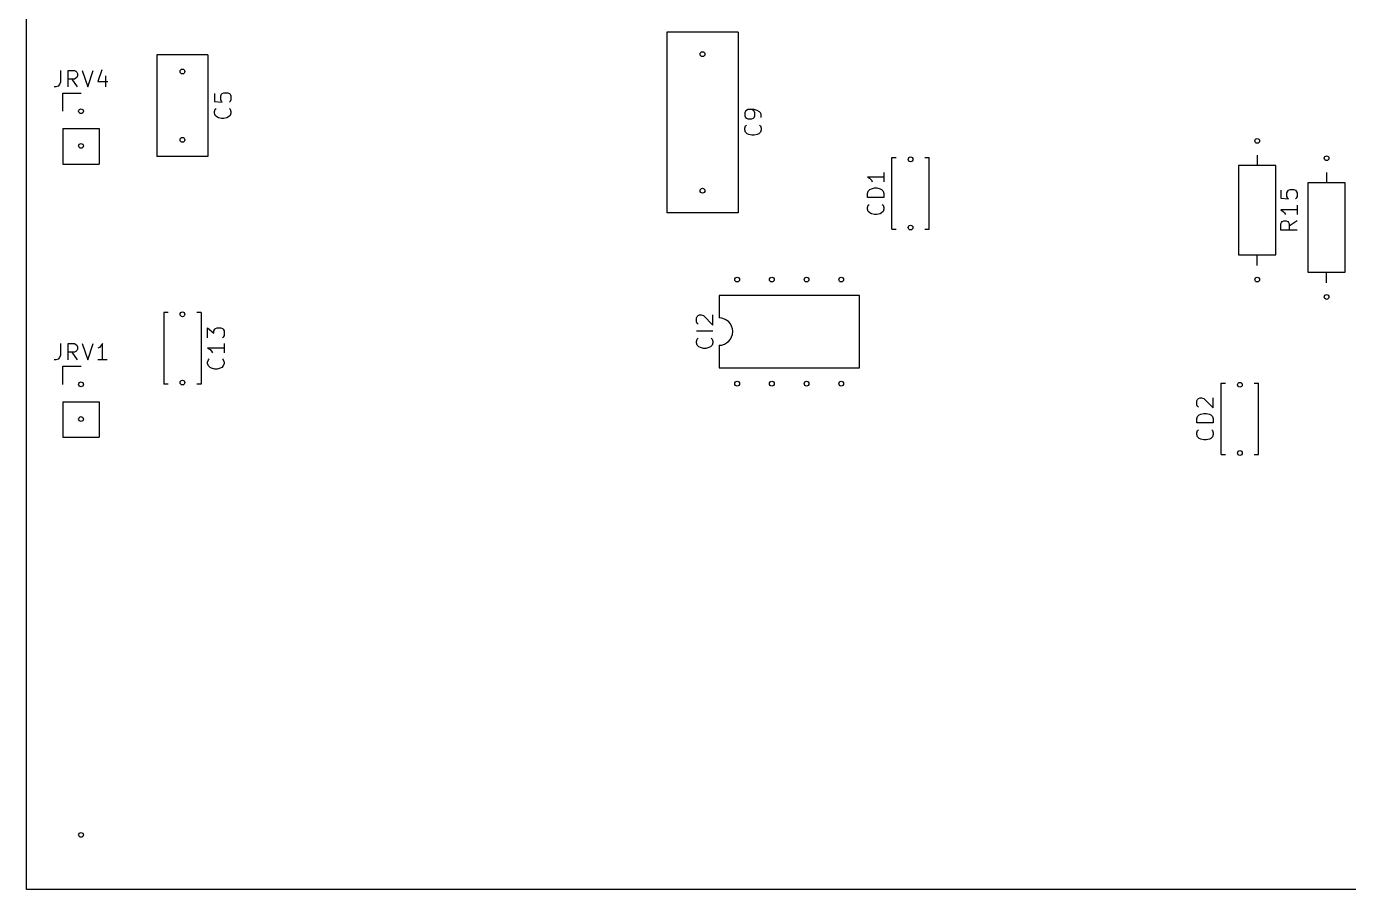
# Model space of a CAD drawing. Extents: x 0.79 to 9.84, y -6.5 to -0.79.
# Drawn here: x 0.787 to 4.601, y -6.496 to -4.007 of the extents above; entities that cross this region are included whole.
import ezdxf

# ---------------------------------------------------------------- set-up
doc = ezdxf.new("R2010")
doc.units = 0
doc.header["$MEASUREMENT"] = 0
doc.layers.add('BLACK', color=7, linetype='CONTINUOUS')

msp = doc.modelspace()

# ---------------------------------------------------------------- linework, layer by layer
at = {"layer": 'BLACK', "linetype": 'CONTINUOUS'}
for p, q in [((0.7874, -6.4961), (0.7874, -0.7874)), ((2.8406, -4.0236), (2.6343, -4.0236)), ((2.6343, -4.0236), (2.6343, -4.5449)), ((2.8406, -4.0236), (2.8406, -4.5449)), ((1.311, -4.0894), (1.1638, -4.0894)), ((1.1638, -4.0894), (1.1638, -4.3823)), ((1.311, -4.0894), (1.311, -4.3823)), ((0.8853, -4.1345), (0.8853, -4.1683)), ((0.9078, -4.1818), (0.9078, -4.1345)), ((0.9078, -4.1345), (0.9258, -4.1345)), ((0.9258, -4.1345), (0.9303, -4.1368)), ((0.9303, -4.1368), (0.9325, -4.139)), ((0.9325, -4.1548), (0.9303, -4.157)), ((0.9325, -4.139), (0.9348, -4.1435)), ((0.9348, -4.1503), (0.9325, -4.1548)), ((0.9348, -4.1435), (0.9348, -4.1503)), ((0.9483, -4.1345), (0.964, -4.1818)), ((0.964, -4.1818), (0.9798, -4.1345)), ((1.0045, -4.1323), (0.9933, -4.166)), ((1.0157, -4.1503), (1.0157, -4.1818)), ((0.8718, -4.1818), (0.8673, -4.1818)), ((0.8785, -4.1795), (0.8718, -4.1818)), ((0.883, -4.175), (0.8785, -4.1795)), ((0.8853, -4.1683), (0.883, -4.175)), ((0.9258, -4.1593), (0.9078, -4.1593)), ((0.9348, -4.1818), (0.919, -4.1593)), ((0.9303, -4.157), (0.9258, -4.1593)), ((0.9933, -4.166), (1.0225, -4.166)), ((0.8925, -4.1996), (0.9449, -4.1996)), ((0.8925, -4.252), (0.8925, -4.1996)), ((1.3298, -4.201), (1.3298, -4.2235)), ((1.3298, -4.2235), (1.3523, -4.2257)), ((1.3478, -4.2077), (1.3501, -4.2032)), ((1.3478, -4.219), (1.3478, -4.2077)), ((1.3501, -4.2235), (1.3478, -4.219)), ((1.3501, -4.2032), (1.3523, -4.201)), ((1.3523, -4.2257), (1.3501, -4.2235)), ((1.3523, -4.201), (1.3568, -4.1987)), ((1.3568, -4.1987), (1.3681, -4.1987)), ((1.3681, -4.1987), (1.3726, -4.201)), ((1.3726, -4.201), (1.3748, -4.2032)), ((1.3748, -4.2235), (1.3726, -4.2257)), ((1.3748, -4.2032), (1.3771, -4.2077)), ((1.3771, -4.219), (1.3748, -4.2235)), ((1.3771, -4.2077), (1.3771, -4.219)), ((1.3298, -4.2527), (1.3321, -4.246)), ((1.3298, -4.2572), (1.3298, -4.2527)), ((1.3321, -4.2639), (1.3298, -4.2572)), ((1.3321, -4.246), (1.3343, -4.2437)), ((1.3366, -4.2684), (1.3321, -4.2639)), ((1.3411, -4.2707), (1.3366, -4.2684)), ((1.3501, -4.2729), (1.3411, -4.2707)), ((1.3658, -4.2707), (1.3568, -4.2729)), ((1.3703, -4.2684), (1.3658, -4.2707)), ((1.3748, -4.2639), (1.3703, -4.2684)), ((1.3726, -4.2437), (1.3748, -4.246)), ((1.3748, -4.246), (1.3771, -4.2527)), ((1.3771, -4.2572), (1.3748, -4.2639)), ((1.3771, -4.2527), (1.3771, -4.2572)), ((2.8616, -4.2516), (2.8593, -4.2561)), ((2.8593, -4.2561), (2.8593, -4.2651)), ((2.8593, -4.2651), (2.8616, -4.2696)), ((2.8638, -4.2494), (2.8616, -4.2516)), ((2.8616, -4.2696), (2.8638, -4.2719)), ((2.8683, -4.2471), (2.8638, -4.2494)), ((2.8863, -4.2471), (2.8683, -4.2471)), ((2.8841, -4.2494), (2.8796, -4.2471)), ((2.8863, -4.2516), (2.8841, -4.2494)), ((2.8841, -4.2719), (2.8863, -4.2696)), ((2.8953, -4.2494), (2.8863, -4.2471)), ((2.8886, -4.2561), (2.8863, -4.2516)), ((2.8863, -4.2696), (2.8886, -4.2651)), ((2.8886, -4.2651), (2.8886, -4.2561)), ((2.9021, -4.2539), (2.8953, -4.2494)), ((2.9043, -4.2561), (2.9021, -4.2539)), ((2.9066, -4.2606), (2.9043, -4.2561)), ((2.9066, -4.2696), (2.9066, -4.2606)), ((0.8925, -4.302), (0.8925, -4.4043)), ((0.8925, -4.302), (0.9972, -4.302)), ((0.9972, -4.302), (0.9972, -4.4043)), ((1.3568, -4.2729), (1.3501, -4.2729)), ((2.8593, -4.3011), (2.8616, -4.2944)), ((2.8593, -4.3056), (2.8593, -4.3011)), ((2.8616, -4.3124), (2.8593, -4.3056)), ((2.8616, -4.2944), (2.8638, -4.2921)), ((2.8638, -4.2719), (2.8683, -4.2741)), ((2.8683, -4.2741), (2.8796, -4.2741)), ((2.8796, -4.2741), (2.8841, -4.2719)), ((2.9021, -4.2921), (2.9043, -4.2944)), ((2.9043, -4.2944), (2.9066, -4.3011)), ((2.9066, -4.3056), (2.9043, -4.3124)), ((2.9066, -4.3011), (2.9066, -4.3056)), ((2.8661, -4.3169), (2.8616, -4.3124)), ((2.8706, -4.3191), (2.8661, -4.3169)), ((2.8796, -4.3214), (2.8706, -4.3191)), ((2.8863, -4.3214), (2.8796, -4.3214)), ((2.8953, -4.3191), (2.8863, -4.3214)), ((2.8998, -4.3169), (2.8953, -4.3191)), ((2.9043, -4.3124), (2.8998, -4.3169)), ((1.311, -4.3823), (1.1638, -4.3823)), ((4.3374, -4.3783), (4.3374, -4.4087)), ((0.8925, -4.4043), (0.9972, -4.4043)), ((3.2835, -4.5921), (3.2835, -4.3858)), ((3.2835, -4.3858), (3.2959, -4.3858)), ((3.3789, -4.3858), (3.3913, -4.3858)), ((3.3913, -4.5921), (3.3913, -4.3858)), ((4.3913, -4.4087), (4.2835, -4.4087)), ((4.2835, -4.4087), (4.2835, -4.6661)), ((4.3913, -4.6661), (4.3913, -4.4087)), ((3.2605, -4.4417), (3.2133, -4.4417)), ((3.2133, -4.4417), (3.22, -4.4462)), ((3.22, -4.4462), (3.2245, -4.4507)), ((3.2245, -4.4507), (3.2268, -4.4552)), ((3.2605, -4.4282), (3.2605, -4.4552)), ((4.5913, -4.4587), (4.4835, -4.4587)), ((4.4835, -4.4587), (4.4835, -4.7161)), ((4.5374, -4.4283), (4.5374, -4.4587)), ((4.5913, -4.7161), (4.5913, -4.4587)), ((3.2133, -4.489), (3.2155, -4.4822)), ((3.2133, -4.5002), (3.2133, -4.489)), ((3.2155, -4.4822), (3.22, -4.4777)), ((3.22, -4.4777), (3.2245, -4.4755)), ((3.2245, -4.4755), (3.2335, -4.4732)), ((3.2335, -4.4732), (3.2403, -4.4732)), ((3.2403, -4.4732), (3.2493, -4.4755)), ((3.2493, -4.4755), (3.2538, -4.4777)), ((3.2538, -4.4777), (3.2583, -4.4822)), ((3.2583, -4.4822), (3.2605, -4.489)), ((3.2605, -4.489), (3.2605, -4.5002)), ((4.405, -4.48), (4.405, -4.5025)), ((4.423, -4.4868), (4.4253, -4.4823)), ((4.423, -4.498), (4.423, -4.4868)), ((4.4253, -4.5025), (4.423, -4.498)), ((4.4253, -4.4823), (4.4275, -4.48)), ((4.4275, -4.48), (4.432, -4.4778)), ((4.432, -4.4778), (4.4433, -4.4778)), ((4.4433, -4.4778), (4.4478, -4.48)), ((4.4478, -4.48), (4.45, -4.4823)), ((4.45, -4.4823), (4.4523, -4.4868)), ((4.4523, -4.498), (4.45, -4.5025)), ((4.4523, -4.4868), (4.4523, -4.498)), ((3.2605, -4.5002), (3.2133, -4.5002)), ((3.2133, -4.5295), (3.2155, -4.5227)), ((3.2133, -4.534), (3.2133, -4.5295)), ((3.2155, -4.5407), (3.2133, -4.534)), ((3.2155, -4.5227), (3.2178, -4.5205)), ((3.256, -4.5205), (3.2583, -4.5227)), ((3.2583, -4.5227), (3.2605, -4.5295)), ((3.2605, -4.534), (3.2583, -4.5407)), ((3.2605, -4.5295), (3.2605, -4.534)), ((4.405, -4.5025), (4.4275, -4.5048)), ((4.4523, -4.5363), (4.405, -4.5363)), ((4.405, -4.5363), (4.4118, -4.5408)), ((4.4275, -4.5048), (4.4253, -4.5025)), ((4.45, -4.5025), (4.4478, -4.5048)), ((4.4523, -4.5228), (4.4523, -4.5498)), ((2.8406, -4.5449), (2.6343, -4.5449)), ((3.22, -4.5452), (3.2155, -4.5407)), ((3.2245, -4.5475), (3.22, -4.5452)), ((3.2335, -4.5497), (3.2245, -4.5475)), ((3.2403, -4.5497), (3.2335, -4.5497)), ((3.2493, -4.5475), (3.2403, -4.5497)), ((3.2538, -4.5452), (3.2493, -4.5475)), ((3.2583, -4.5407), (3.2538, -4.5452)), ((4.405, -4.5768), (4.4073, -4.5723)), ((4.4073, -4.5723), (4.4095, -4.57)), ((4.4095, -4.57), (4.414, -4.5678)), ((4.4118, -4.5408), (4.4163, -4.5453)), ((4.414, -4.5678), (4.4208, -4.5678)), ((4.4163, -4.5453), (4.4185, -4.5498)), ((4.4208, -4.5678), (4.4253, -4.57)), ((4.4253, -4.57), (4.4275, -4.5723)), ((4.4275, -4.5723), (4.4298, -4.5768)), ((4.4523, -4.5678), (4.4298, -4.5835)), ((3.2835, -4.5921), (3.2959, -4.5921)), ((3.3789, -4.5921), (3.3913, -4.5921)), ((4.405, -4.5948), (4.405, -4.5768)), ((4.4523, -4.5948), (4.405, -4.5948)), ((4.4298, -4.5768), (4.4298, -4.5948)), ((4.2835, -4.6661), (4.3913, -4.6661)), ((4.3374, -4.6965), (4.3374, -4.6661)), ((4.4835, -4.7161), (4.5913, -4.7161)), ((4.5374, -4.7465), (4.5374, -4.7161)), ((2.785, -4.7831), (2.785, -4.848)), ((3.1898, -4.7831), (2.785, -4.7831)), ((3.1898, -4.9917), (3.1898, -4.7831)), ((1.1959, -4.8327), (1.1835, -4.8327)), ((1.1835, -4.8327), (1.1835, -5.039)), ((1.2913, -4.8327), (1.2789, -4.8327)), ((1.2913, -4.8327), (1.2913, -5.039)), ((2.7222, -4.8435), (2.7245, -4.8413)), ((2.7245, -4.8413), (2.729, -4.839)), ((2.729, -4.839), (2.7335, -4.839)), ((2.7335, -4.839), (2.7402, -4.8413)), ((2.7402, -4.8413), (2.7672, -4.8683)), ((2.7672, -4.8683), (2.7672, -4.839)), ((1.3101, -4.9055), (1.3101, -4.8762)), ((1.3101, -4.8762), (1.3281, -4.892)), ((1.3281, -4.8852), (1.3304, -4.8807)), ((1.3304, -4.8807), (1.3326, -4.8785)), ((1.3326, -4.8785), (1.3371, -4.8762)), ((1.3371, -4.8762), (1.3484, -4.8762)), ((1.3484, -4.8762), (1.3529, -4.8785)), ((1.3529, -4.8785), (1.3551, -4.8807)), ((1.3551, -4.8807), (1.3574, -4.8852)), ((2.72, -4.848), (2.7222, -4.8435)), ((2.72, -4.8593), (2.72, -4.848)), ((2.7222, -4.8638), (2.72, -4.8593)), ((2.7245, -4.866), (2.7222, -4.8638)), ((1.3281, -4.892), (1.3281, -4.8852)), ((1.3551, -4.9032), (1.3529, -4.9055)), ((1.3574, -4.8987), (1.3551, -4.9032)), ((1.3574, -4.8852), (1.3574, -4.8987)), ((2.7672, -4.8863), (2.72, -4.8863)), ((2.72, -4.9155), (2.7222, -4.9088)), ((2.72, -4.92), (2.72, -4.9155)), ((2.7222, -4.9088), (2.7245, -4.9065)), ((2.7627, -4.9065), (2.765, -4.9088)), ((2.765, -4.9088), (2.7672, -4.9155)), ((2.7672, -4.9155), (2.7672, -4.92)), ((0.8853, -4.9557), (0.883, -4.9624)), ((0.8853, -4.9219), (0.8853, -4.9557)), ((0.9078, -4.9692), (0.9078, -4.9219)), ((0.9078, -4.9219), (0.9258, -4.9219)), ((0.9258, -4.9467), (0.9078, -4.9467)), ((0.9348, -4.9692), (0.919, -4.9467)), ((0.9258, -4.9219), (0.9303, -4.9242)), ((0.9303, -4.9444), (0.9258, -4.9467)), ((0.9303, -4.9242), (0.9325, -4.9264)), ((0.9325, -4.9422), (0.9303, -4.9444)), ((0.9325, -4.9264), (0.9348, -4.9309)), ((0.9348, -4.9377), (0.9325, -4.9422)), ((0.9348, -4.9309), (0.9348, -4.9377)), ((0.9483, -4.9219), (0.964, -4.9692)), ((0.964, -4.9692), (0.9798, -4.9219)), ((0.9978, -4.9332), (0.9933, -4.9354)), ((1.0022, -4.9287), (0.9978, -4.9332)), ((1.0067, -4.9219), (1.0022, -4.9287)), ((1.0067, -4.9692), (1.0067, -4.9219)), ((1.3574, -4.9347), (1.3101, -4.9347)), ((1.3101, -4.9347), (1.3169, -4.9392)), ((1.3169, -4.9392), (1.3214, -4.9437)), ((1.3214, -4.9437), (1.3236, -4.9482)), ((1.3574, -4.9212), (1.3574, -4.9482)), ((2.7222, -4.9268), (2.72, -4.92)), ((2.7267, -4.9313), (2.7222, -4.9268)), ((2.7312, -4.9335), (2.7267, -4.9313)), ((2.7402, -4.9358), (2.7312, -4.9335)), ((2.747, -4.9358), (2.7402, -4.9358)), ((2.756, -4.9335), (2.747, -4.9358)), ((2.7605, -4.9313), (2.756, -4.9335)), ((2.765, -4.9268), (2.7605, -4.9313)), ((2.7672, -4.92), (2.765, -4.9268)), ((2.785, -4.9268), (2.785, -4.9917)), ((0.8718, -4.9692), (0.8673, -4.9692)), ((0.8785, -4.9669), (0.8718, -4.9692)), ((0.883, -4.9624), (0.8785, -4.9669)), ((0.8925, -4.987), (0.9449, -4.987)), ((0.8925, -5.0394), (0.8925, -4.987)), ((1.0202, -4.9692), (0.9933, -4.9692)), ((1.3101, -4.9752), (1.3124, -4.9684)), ((1.3101, -4.9797), (1.3101, -4.9752)), ((1.3124, -4.9864), (1.3101, -4.9797)), ((1.3124, -4.9684), (1.3146, -4.9662)), ((1.3169, -4.9909), (1.3124, -4.9864)), ((1.3214, -4.9932), (1.3169, -4.9909)), ((1.3304, -4.9954), (1.3214, -4.9932)), ((1.3371, -4.9954), (1.3304, -4.9954)), ((1.3461, -4.9932), (1.3371, -4.9954)), ((1.3506, -4.9909), (1.3461, -4.9932)), ((1.3551, -4.9864), (1.3506, -4.9909)), ((1.3529, -4.9662), (1.3551, -4.9684)), ((1.3551, -4.9684), (1.3574, -4.9752)), ((1.3574, -4.9797), (1.3551, -4.9864)), ((1.3574, -4.9752), (1.3574, -4.9797)), ((2.785, -4.9917), (3.1898, -4.9917)), ((1.1959, -5.039), (1.1835, -5.039)), ((1.2913, -5.039), (1.2789, -5.039)), ((4.2335, -5.2421), (4.2335, -5.0358)), ((4.2335, -5.0358), (4.2459, -5.0358)), ((4.3289, -5.0358), (4.3413, -5.0358)), ((4.3413, -5.2421), (4.3413, -5.0358)), ((0.8925, -5.0894), (0.8925, -5.1917)), ((0.8925, -5.0894), (0.9972, -5.0894)), ((0.9972, -5.0894), (0.9972, -5.1917)), ((4.1633, -5.0872), (4.1655, -5.0827)), ((4.1633, -5.0985), (4.1633, -5.0872)), ((4.1655, -5.103), (4.1633, -5.0985)), ((4.1655, -5.0827), (4.1678, -5.0805)), ((4.1678, -5.1052), (4.1655, -5.103)), ((4.1678, -5.0805), (4.1723, -5.0782)), ((4.1723, -5.0782), (4.1768, -5.0782)), ((4.1768, -5.0782), (4.1835, -5.0805)), ((4.1835, -5.0805), (4.2105, -5.1075)), ((4.2105, -5.1075), (4.2105, -5.0782)), ((4.1633, -5.139), (4.1655, -5.1322)), ((4.1633, -5.1502), (4.1633, -5.139)), ((4.1655, -5.1322), (4.17, -5.1277)), ((4.17, -5.1277), (4.1745, -5.1255)), ((4.1745, -5.1255), (4.1835, -5.1232)), ((4.1835, -5.1232), (4.1903, -5.1232)), ((4.1903, -5.1232), (4.1993, -5.1255)), ((4.1993, -5.1255), (4.2038, -5.1277)), ((4.2038, -5.1277), (4.2083, -5.1322)), ((4.2083, -5.1322), (4.2105, -5.139)), ((4.2105, -5.139), (4.2105, -5.1502)), ((4.2105, -5.1502), (4.1633, -5.1502)), ((4.1633, -5.1795), (4.1655, -5.1727)), ((4.1633, -5.184), (4.1633, -5.1795)), ((4.1655, -5.1907), (4.1633, -5.184)), ((4.1655, -5.1727), (4.1678, -5.1705)), ((4.206, -5.1705), (4.2083, -5.1727)), ((4.2083, -5.1727), (4.2105, -5.1795)), ((4.2105, -5.184), (4.2083, -5.1907)), ((4.2105, -5.1795), (4.2105, -5.184)), ((0.8925, -5.1917), (0.9972, -5.1917)), ((4.17, -5.1952), (4.1655, -5.1907)), ((4.1745, -5.1975), (4.17, -5.1952)), ((4.1835, -5.1997), (4.1745, -5.1975)), ((4.1903, -5.1997), (4.1835, -5.1997)), ((4.1993, -5.1975), (4.1903, -5.1997)), ((4.2038, -5.1952), (4.1993, -5.1975)), ((4.2083, -5.1907), (4.2038, -5.1952)), ((4.2335, -5.2421), (4.2459, -5.2421)), ((4.3289, -5.2421), (4.3413, -5.2421)), ((9.8425, -6.4961), (0.7874, -6.4961))]:
    msp.add_line(p, q, dxfattribs=at)
at = {"layer": 'BLACK'}
msp.add_arc((2.785, -4.8874), 0.0394, -90, 90, dxfattribs=at)
at = {"layer": 'WHITE'}
for centre in [(2.7374, -4.0874), (1.2374, -4.1374), (0.9449, -4.252), (0.9449, -4.352), (1.2374, -4.3343), (4.3374, -4.3374), (3.3374, -4.3906), (4.5374, -4.3874), (2.7374, -4.4811), (3.3374, -4.5874), (2.8374, -4.7374), (2.9374, -4.7374), (3.0374, -4.7374), (3.1374, -4.7374), (4.3374, -4.7374), (4.5374, -4.7874), (1.2374, -4.8374), (0.9449, -5.0394), (1.2374, -5.0343), (2.8374, -5.0374), (2.9374, -5.0374), (3.0374, -5.0374), (3.1374, -5.0374), (4.2874, -5.0406), (0.9449, -5.1394), (4.2874, -5.2374), (0.9449, -6.3386)]:
    msp.add_circle(centre, 0.00689, dxfattribs=at)

doc.saveas('drawing.dxf')
